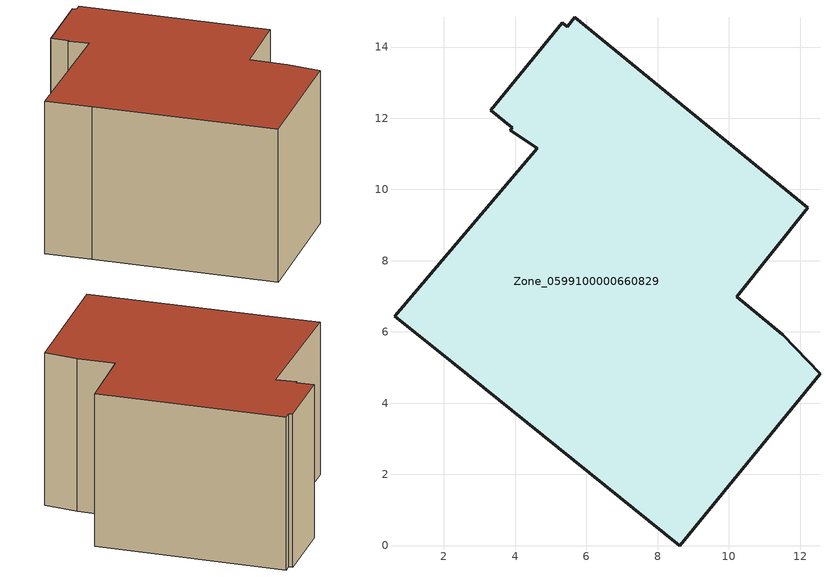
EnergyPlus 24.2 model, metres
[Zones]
Zone_0599100000660829
 floor ground (C_G): 8.62,0 2.24,5.15 0.61,6.44 4.62,11.15 3.87,11.67 3.92,11.74 3.32,12.23 5.33,14.68 5.47,14.57 5.67,14.83 12.22,9.49 10.22,6.99 11.52,5.92 12.56,4.83 z0
 wall outside (C_F): 2.24,5.15 8.62,0 12.56,4.83 11.52,5.92 10.22,6.99 12.22,9.49 5.67,14.83 5.47,14.57 5.33,14.68 3.32,12.23 3.92,11.74 3.87,11.67 4.62,11.15 0.61,6.44 2.24,5.15 z0:7.09
 roof outside (C_R): 8.62,0 12.56,4.83 11.52,5.92 10.22,6.99 12.22,9.49 5.67,14.83 5.47,14.57 5.33,14.68 3.32,12.23 3.92,11.74 3.87,11.67 4.62,11.15 0.61,6.44 2.24,5.15 z7.09
[BUILDING]
Pand.0599100000660829: North Axis=0; Terrain=City; Loads Convergence Tolerance Value=0.04; Temperature Convergence Tolerance Value=0.4; Solar Distribution=FullExterior; Maximum Number of Warmup Days=25; Minimum Number of Warmup Days=1
[Site:Location]
Rotterdam.The.Hague.AP_ZH_NLD Design_Conditions: Latitude=51.96; Longitude=4.45; Time Zone=1; Elevation=-4.5
[SITE:GROUNDTEMPERATURE:BUILDINGSURFACE]
18, 18, 18, 18, 18, 18, 18, 18, 18, 18, 18, 18
[MATERIAL] Thermal Absorptance=0.9; Solar Absorptance=0.7; Visible Absorptance=0.7
Name | Roughness | Thickness | Conductivity | Density | Specific Heat
G.TC.1946-1964 | MediumSmooth | 0.15 | 1 | 540 | 1210
F.TC.1946-1964 | Rough | 0.3 | 0.857143 | 1920 | 840
R.TC.1946-1964 | MediumRough | 0.2 | 0.235294 | 1500 | 1000
[CONSTRUCTION]
C_G: G.TC.1946-1964
C_F: F.TC.1946-1964
C_R: R.TC.1946-1964
[ZONE]
Zone_0599100000660829: Type=1; Multiplier=1; Ceiling Height=Autocalculate; Volume=Autocalculate; Floor Area=autocalculate; Part of Total Floor Area=Yes
[ZONEINFILTRATION:DESIGNFLOWRATE]
Infil_Zone_0599100000660829: Zone or ZoneList or Space or SpaceList=Zone_0599100000660829; Schedule=AlwaysOn; Design Flow Rate Calculation Method=Flow/Area; Flow Rate per Floor Area=0.003; Constant Term Coefficient=1; Temperature Term Coefficient=0; Velocity Term Coefficient=0; Velocity Squared Term Coefficient=0
[HVACTEMPLATE:ZONE:IDEALLOADSAIRSYSTEM]
Zone_0599100000660829: Maximum Heating Supply Air Temperature=50; Minimum Cooling Supply Air Temperature=13; Maximum Heating Supply Air Humidity Ratio=0.0156; Minimum Cooling Supply Air Humidity Ratio=0.0077; Heating Limit=NoLimit; Cooling Limit=NoLimit; Dehumidification Control Type=ConstantSensibleHeatRatio; Cooling Sensible Heat Ratio=0.7; Dehumidification Setpoint=60; Humidification Control Type=None; Humidification Setpoint=30; Outdoor Air Method=None; Outdoor Air Flow Rate per Person=0.00944; Outdoor Air Flow Rate per Zone Floor Area=0; Outdoor Air Flow Rate per Zone=0; Demand Controlled Ventilation Type=None; Outdoor Air Economizer Type=NoEconomizer; Heat Recovery Type=None; Sensible Heat Recovery Effectiveness=0.7; Latent Heat Recovery Effectiveness=0.65
[ZONECONTROL:THERMOSTAT]
ThermostatControl_Zone_0599100000660829: Zone or ZoneList=Zone_0599100000660829; Control Type Schedule=DualSetpointControlType; Control 1=Thermostat_Zone_0599100000660829; Temperature Difference Between Cutout And Setpoint=0
[THERMOSTATSETPOINT:DUALSETPOINT]
Thermostat_Zone_0599100000660829: Heating Setpoint Temperature Schedule=HeatingSetpoint_Zone_0599100000660829; Cooling Setpoint Temperature Schedule=CoolingSetpoint_Zone_0599100000660829
[SCHEDULE:COMPACT]
HeatingSetpoint_Zone_0599100000660829: Through: 12/31, For: AllDays, Until: 24:00, 21
CoolingSetpoint_Zone_0599100000660829: Through: 12/31, For: AllDays, Until: 24:00, 24
DualSetpointControlType: Through: 12/31, For: AllDays, Until: 24:00, 4
AlwaysOn: Through: 12/31, For: AllDays, Until: 24:00, 1
